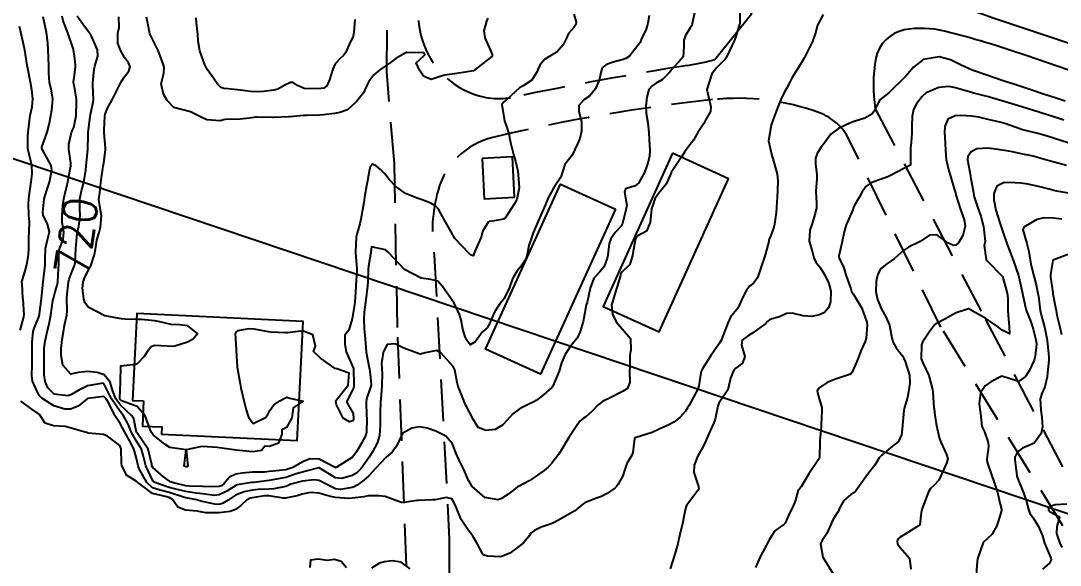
# Model space of a CAD drawing. Header units: metres. Extents: x 298520 to 308411, y 7433745 to 7450750.
# Drawn here: x 305186.8 to 305311.8, y 7438022.5 to 7438088.1 of the extents above; entities that cross this region are included whole.
import ezdxf
from ezdxf.enums import TextEntityAlignment as Align

# ---------------------------------------------------------------- set-up
doc = ezdxf.new("R2010")
doc.units = ezdxf.units.M
doc.header["$LTSCALE"] = 10
doc.linetypes.add('CONTINUO', pattern=[0])
doc.linetypes.add('DASHED', pattern=[0.75, 0.5, -0.25])
for name, color, linetype in [('Cotas', 45, 'Continuous'), ('Curvas de Nivel 1m', 11, 'Continuous'), ('Curvas de Nivel 5m', 15, 'Continuous'), ('Edificações', 30, 'Continuous'), ('TEXTO', 45, 'Continuous'), ('Vias Primárias', 230, 'Continuous'), ('Vias Secundárias', 230, 'DASHED')]:
    doc.layers.add(name, color=color, linetype=linetype)
doc.styles.add('Style-STANDARD', font='STANDARD.shx')

msp = doc.modelspace()

# ---------------------------------------------------------------- linework, layer by layer
at = {"layer": 'Curvas de Nivel 1m', "flags": 128}
for points, elevation in [([(305273.28, 7438089.65), (305273.26, 7438087.69), (305273.25, 7438087.65), (305272.78, 7438086.15), (305272.61, 7438085.66), (305272.05, 7438084.45), (305271.66, 7438083.67), (305271.5, 7438083.43), (305271.25, 7438083.16), (305270.5, 7438082.42), (305269.91, 7438081.69), (305269.3, 7438079.8), (305269.29, 7438079.7), (305269.33, 7438079.57), (305269.78, 7438077.69), (305269.73, 7438077.13), (305269.16, 7438076.1), (305269.01, 7438075.84), (305268.93, 7438075.7), (305268.22, 7438074.63), (305267.69, 7438073.71), (305267.46, 7438073.38), (305267.12, 7438072.98), (305266.61, 7438072.23), (305266.3, 7438071.73), (305265.08, 7438069.93), (305265.02, 7438069.81), (305265, 7438069.75), (305264.42, 7438068.41), (305263.9, 7438067.76), (305263.51, 7438067.32), (305263.05, 7438066.65), (305262.83, 7438065.98), (305262.76, 7438065.77), (305262.66, 7438065.41), (305262.48, 7438063.78), (305262.05, 7438062.74), (305260.99, 7438062.16), (305260.81, 7438061.98), (305260.74, 7438061.8), (305260.45, 7438060.32), (305260.36, 7438059.81), (305260.03, 7438058.73), (305259.08, 7438057.82), (305259, 7438057.76), (305258.94, 7438057.58), (305258.55, 7438056.19), (305258.45, 7438055.82), (305258.09, 7438054.64), (305257.84, 7438053.83), (305257.95, 7438052.76), (305258.4, 7438051.82), (305258.86, 7438051.28), (305260.13, 7438049.81), (305260.16, 7438048.47), (305260.05, 7438047.81), (305260.03, 7438046.59), (305259.98, 7438045.81), (305260.04, 7438044.55), (305259.77, 7438043.81), (305259.15, 7438043.44), (305258.77, 7438043.25), (305257.82, 7438042.78), (305256.76, 7438042.25), (305256.23, 7438041.85), (305255.52, 7438041.08), (305254.73, 7438040.39), (305254.41, 7438040.19), (305254.04, 7438039.88), (305253.49, 7438039.11), (305252.7, 7438037.89), (305251.95, 7438036.64), (305251.48, 7438035.91), (305250.66, 7438034.82), (305250.23, 7438034.35), (305249.74, 7438033.93), (305249.1, 7438033.48), (305248.65, 7438033.17), (305247.91, 7438032.68), (305246.63, 7438032.02), (305246.53, 7438031.96), (305245.47, 7438031.12), (305244.61, 7438030.56), (305244.19, 7438030.42), (305242.61, 7438030.68), (305241.08, 7438032.03), (305240.89, 7438032.29), (305240.64, 7438032.74), (305240.06, 7438034.05), (305239.45, 7438035.26), (305239.1, 7438036.06), (305238.69, 7438037.14), (305237.91, 7438038.07), (305236.71, 7438038.68), (305235.67, 7438039.05), (305234.71, 7438039.19), (305233.8, 7438039.03), (305232.71, 7438038.43), (305232.59, 7438038.24), (305232.55, 7438038.13), (305231.95, 7438036.87), (305231.43, 7438036.14), (305231.01, 7438035.8), (305230.67, 7438035.52), (305229.45, 7438034.17), (305228.64, 7438033.31), (305228.04, 7438032.79), (305227.24, 7438032.19), (305226.87, 7438031.96), (305226.63, 7438031.88), (305225.21, 7438031.63), (305224.63, 7438031.71), (305223.59, 7438032.24), (305222.64, 7438032.75), (305222.07, 7438032.83), (305220.64, 7438032.67), (305219.25, 7438032.29), (305218.83, 7438032.1), (305218.63, 7438032.02), (305217.22, 7438031.72), (305216.62, 7438031.7), (305215.32, 7438031.64), (305214.62, 7438031.56), (305213.62, 7438031.35), (305212.61, 7438030.95), (305212.24, 7438030.74), (305211.69, 7438030.38), (305211.03, 7438029.96), (305210.6, 7438029.86), (305210.1, 7438029.9), (305208.6, 7438030.22), (305207.72, 7438030.43), (305206.61, 7438030.66), (305206.32, 7438030.73), (305204.62, 7438031.3), (305203.52, 7438031.58), (305202.62, 7438031.86), (305201.91, 7438032.5), (305201.01, 7438034.15), (305200.89, 7438034.51), (305200.66, 7438035.38), (305200.42, 7438036.26), (305200.36, 7438036.51), (305200.09, 7438037.11), (305199.27, 7438038.53), (305199.08, 7438038.91), (305198.71, 7438039.58), (305198.09, 7438040.55), (305197.42, 7438041.88), (305197.04, 7438042.56), (305196.76, 7438042.84), (305194.84, 7438042.59), (305194.78, 7438042.57), (305194.75, 7438042.55), (305193.67, 7438041.67), (305192.73, 7438041.32), (305192.04, 7438041.31), (305190.74, 7438041.72), (305189.27, 7438042.65), (305189.02, 7438042.92), (305188.76, 7438043.38), (305188.18, 7438044.67), (305188.07, 7438045.38), (305188.13, 7438046.67), (305188.14, 7438047.33), (305188.11, 7438048.67), (305188.12, 7438049.38), (305188.26, 7438050.67), (305188.39, 7438051.13), (305188.87, 7438052.29), (305188.97, 7438052.56), (305189, 7438052.66), (305189.02, 7438052.8), (305189.25, 7438054.65), (305189.29, 7438055.05), (305189.43, 7438056.65), (305189.62, 7438057.97), (305189.67, 7438058.65), (305189.67, 7438059.37), (305189.72, 7438060.65), (305189.95, 7438061.68), (305190.2, 7438062.64), (305189.95, 7438063.59), (305189.45, 7438064.65), (305189.4, 7438065.03), (305189.58, 7438066.65), (305189.92, 7438067.78), (305190.22, 7438068.64), (305190.51, 7438070.07), (305190.41, 7438070.64), (305189.51, 7438072.25), (305189.28, 7438072.66), (305189.29, 7438072.83), (305189.92, 7438074.65), (305190.23, 7438075.73), (305190.39, 7438076.64), (305190.5, 7438077.31), (305190.62, 7438078.64), (305190.41, 7438079.86), (305190.2, 7438080.65), (305190.11, 7438081.76), (305190.15, 7438082.65), (305190.09, 7438083.5), (305190.03, 7438084.65), (305190.01, 7438085.39), (305189.85, 7438086.65), (305189.44, 7438088.52)], 718), ([(305267.85, 7438089.18), (305267.55, 7438087.72), (305267.5, 7438087.51), (305267.3, 7438087.2), (305266.72, 7438086.29), (305266.52, 7438085.73), (305266.53, 7438084.99), (305266.47, 7438083.73), (305265.9, 7438083.08), (305265.23, 7438082.36), (305264.96, 7438082.02), (305264.74, 7438081.75), (305263.98, 7438081), (305263.21, 7438080.54), (305262.74, 7438080.24), (305262.34, 7438079.78), (305262.09, 7438078.88), (305261.95, 7438077.78), (305262.01, 7438076.94), (305262.2, 7438075.78), (305262.31, 7438074.61), (305262.38, 7438073.78), (305262.43, 7438072.46), (305262.4, 7438071.78), (305262.22, 7438070.91), (305261.79, 7438069.79), (305261.07, 7438068.51), (305260.68, 7438068.19), (305259.5, 7438067.82), (305259.41, 7438067.47), (305259.67, 7438065.81), (305259.55, 7438065.3), (305259.2, 7438063.82), (305259.17, 7438063.66), (305259.01, 7438063.33), (305258.26, 7438062.56), (305257.76, 7438061.83), (305257.57, 7438061.25), (305257.4, 7438059.84), (305257.32, 7438059.48), (305256.95, 7438058.48), (305256.45, 7438057.85), (305255.69, 7438057.1), (305255.26, 7438055.86), (305254.9, 7438054.14), (305254.82, 7438053.94), (305254.79, 7438053.87), (305254.5, 7438052.25), (305254.41, 7438051.87), (305254.06, 7438050.67), (305253.69, 7438049.88), (305253.32, 7438049.4), (305252.83, 7438048.78), (305252.25, 7438047.9), (305251.82, 7438046.9), (305251.53, 7438045.91), (305250.77, 7438044.1), (305250.71, 7438043.98), (305250.66, 7438043.92), (305249.66, 7438043.03), (305248.76, 7438042.36), (305248.49, 7438042.2), (305247.95, 7438041.95), (305247.15, 7438041.55), (305246.74, 7438041.31), (305245.97, 7438040.74), (305245.27, 7438039.98), (305244.72, 7438039.38), (305243.83, 7438038.88), (305242.71, 7438038.76), (305241.8, 7438039.11), (305241.22, 7438040.03), (305240.74, 7438040.95), (305240.19, 7438042.05), (305239.78, 7438043.07), (305239.39, 7438044.05), (305239.27, 7438044.54), (305238.98, 7438046.06), (305238.8, 7438046.44), (305237.35, 7438048.07), (305236.83, 7438048.38), (305235.41, 7438048.1), (305234.97, 7438047.96), (305234.82, 7438047.95), (305234.23, 7438048.12), (305232.83, 7438048.66), (305231.79, 7438049.18), (305230.83, 7438049.12), (305230.37, 7438048.16), (305230.14, 7438046.82), (305230.18, 7438046.16), (305230.24, 7438045.61), (305230.21, 7438044.16), (305230.15, 7438043.54), (305230.02, 7438042.16), (305230, 7438040.9), (305230.01, 7438040.16), (305230.01, 7438039.45), (305229.9, 7438038.16), (305229.63, 7438037.23), (305229.09, 7438036.17), (305228.67, 7438035.53), (305228.11, 7438034.73), (305227.71, 7438034.19), (305227.18, 7438033.66), (305226.64, 7438033.35), (305225.4, 7438032.98), (305224.64, 7438033.06), (305222.67, 7438034.25), (305222.65, 7438034.26), (305222.61, 7438034.25), (305221.07, 7438033.84), (305220.65, 7438033.75), (305219.88, 7438033.52), (305218.64, 7438033.11), (305217.98, 7438032.96), (305216.64, 7438032.75), (305214.79, 7438032.5), (305214.63, 7438032.49), (305214.51, 7438032.48), (305213.8, 7438032.36), (305212.8, 7438032.2), (305212.63, 7438032.13), (305211.56, 7438031.44), (305210.61, 7438030.99), (305210.07, 7438030.94), (305208.61, 7438031.11), (305207.85, 7438031.19), (305206.62, 7438031.39), (305205.41, 7438031.67), (305204.62, 7438031.9), (305202.9, 7438032.49), (305202.63, 7438032.7), (305201.8, 7438034.5), (305201.53, 7438035.63), (305201.3, 7438036.5), (305200.69, 7438037.47), (305200.07, 7438038.52), (305199.68, 7438039.5), (305199.12, 7438040.53), (305198.73, 7438041.03), (305197.69, 7438042.55), (305196.77, 7438044.34), (305196.67, 7438044.46), (305194.77, 7438044.12), (305193.75, 7438043.62), (305192.76, 7438043.04), (305192.43, 7438042.94), (305190.76, 7438043.13), (305190.01, 7438043.89), (305189.67, 7438044.65), (305189.57, 7438045.44), (305189.58, 7438046.65), (305189.56, 7438047.91), (305189.58, 7438048.65), (305189.69, 7438049.51), (305189.92, 7438050.64), (305190.12, 7438051.38), (305190.39, 7438052.64), (305190.63, 7438054.38), (305190.68, 7438054.63), (305190.9, 7438055.43), (305191.17, 7438056.37), (305191.21, 7438056.63), (305191.31, 7438058.25), (305191.34, 7438058.63), (305191.34, 7438060.24), (305191.43, 7438060.63), (305191.87, 7438061.73), (305191.94, 7438062.62), (305191.75, 7438063.88), (305191.73, 7438064.62), (305191.82, 7438065.83), (305191.92, 7438066.62), (305192.15, 7438067.51), (305192.41, 7438068.62), (305192.51, 7438069.17), (305192.77, 7438070.61), (305192.77, 7438070.93), (305192.54, 7438072.62), (305192.55, 7438073.19), (305192.84, 7438074.61), (305192.94, 7438074.81), (305193.14, 7438075.21), (305193.43, 7438076.61), (305193.45, 7438078.34), (305193.44, 7438078.61), (305193.43, 7438078.85), (305193.2, 7438080.09), (305193.11, 7438080.61), (305193.1, 7438080.71), (305193.22, 7438081.53), (305193.33, 7438082.51), (305193.34, 7438082.61), (305193.35, 7438082.72), (305193.24, 7438083.52), (305193.08, 7438084.61), (305193.02, 7438084.85), (305192.4, 7438086.62), (305191.86, 7438088.05), (305191.72, 7438088.63)], 719), ([(305283.32, 7438088.82), (305282.62, 7438087.54), (305282.33, 7438086.5), (305282.01, 7438085.55), (305281.26, 7438084.05), (305281.11, 7438083.71), (305281.03, 7438083.56), (305280.35, 7438082.45), (305279.78, 7438081.57), (305279.57, 7438081.22), (305279.21, 7438080.52), (305278.88, 7438079.91), (305278.69, 7438079.59), (305278.21, 7438078.58), (305277.81, 7438077.59), (305277.63, 7438077.14), (305277.16, 7438075.84), (305277.1, 7438075.66), (305277.09, 7438075.6), (305277.06, 7438075.51), (305276.74, 7438073.61), (305277.11, 7438071.83), (305277.19, 7438071.6), (305277.24, 7438071.47), (305277.76, 7438069.59), (305277.84, 7438068.83), (305277.82, 7438067.59), (305277.78, 7438066.87), (305277.69, 7438065.59), (305277.63, 7438064.99), (305277.44, 7438063.6), (305277.37, 7438063.23), (305276.99, 7438062.23), (305276.8, 7438061.79), (305276.77, 7438061.6), (305276.73, 7438061.35), (305276.25, 7438059.61), (305275.89, 7438058.55), (305275.58, 7438057.62), (305275.42, 7438057.14), (305274.93, 7438056.49), (305274.44, 7438056.11), (305274.09, 7438055.64), (305273.67, 7438054.88), (305273.13, 7438053.65), (305273.05, 7438053.49), (305272.89, 7438053.26), (305272.16, 7438052.37), (305271.82, 7438051.67), (305271.19, 7438050.02), (305271.05, 7438049.68), (305270.84, 7438049.27), (305270.2, 7438048.32), (305269.74, 7438047.69), (305269.38, 7438047.13), (305268.8, 7438046.16), (305268.62, 7438045.87), (305268.57, 7438045.7), (305268.35, 7438044.13), (305268.21, 7438043.71), (305267.72, 7438042.75), (305267.13, 7438041.72), (305266.99, 7438041.48), (305266.74, 7438041.07), (305266.11, 7438040.35), (305265.35, 7438039.74), (305264.72, 7438039.44), (305263.55, 7438038.93), (305262.71, 7438038.49), (305260.8, 7438037.9), (305260.7, 7438037.88), (305260.65, 7438037.85), (305260.62, 7438037.8), (305260.39, 7438036.09), (305260.27, 7438035.8), (305259.69, 7438034.78), (305259.37, 7438033.81), (305259.18, 7438033.28), (305258.64, 7438032.28), (305258.44, 7438032.02), (305258.22, 7438031.82), (305257.3, 7438031.16), (305256.62, 7438030.82), (305255.92, 7438030.55), (305254.61, 7438030.04), (305254.5, 7438029.97), (305254.39, 7438029.87), (305253.41, 7438029.07), (305252.59, 7438028.62), (305251.38, 7438027.91), (305250.87, 7438027.62), (305250.58, 7438027.52), (305249.39, 7438027.11), (305248.56, 7438026.72), (305248.12, 7438026.38), (305247.83, 7438025.95), (305247.25, 7438025.24), (305246.54, 7438024.65), (305245.59, 7438023.97), (305244.53, 7438023.54), (305242.9, 7438023.63), (305242.53, 7438023.73), (305242.37, 7438023.86), (305242.28, 7438024.01), (305241.66, 7438025.14), (305241.14, 7438026.03), (305240.56, 7438026.82), (305239.75, 7438028.05), (305239.13, 7438029.53), (305238.92, 7438030.06), (305238.61, 7438030.52), (305238, 7438030.68), (305236.61, 7438030.41), (305236.31, 7438030.39), (305234.61, 7438030.34), (305234.41, 7438030.31), (305233.16, 7438030.12), (305232.66, 7438030.07), (305232.6, 7438030.08), (305232.57, 7438030.1), (305232.46, 7438030.13), (305230.61, 7438030.81), (305229.89, 7438030.89), (305228.61, 7438030.88), (305228.03, 7438030.77), (305226.61, 7438030.59), (305226.24, 7438030.57), (305224.61, 7438030.68), (305224.02, 7438030.82), (305222.62, 7438031.2), (305221.6, 7438031.28), (305220.61, 7438031.07), (305220.01, 7438030.88), (305218.61, 7438030.59), (305218.31, 7438030.6), (305216.61, 7438030.87), (305216.07, 7438030.87), (305214.61, 7438030.66), (305214.36, 7438030.6), (305213.92, 7438030.36), (305213.23, 7438029.73), (305212.59, 7438029.26), (305211.96, 7438029), (305210.59, 7438028.83), (305209.02, 7438028.85), (305208.59, 7438028.91), (305207.98, 7438029.04), (305206.59, 7438029.16), (305205.66, 7438029.52), (305205.01, 7438030.46), (305204.61, 7438030.7), (305204.33, 7438030.75), (305202.61, 7438031.18), (305200.82, 7438032.51), (305200.63, 7438032.67), (305199.49, 7438033.37), (305198.9, 7438034.54), (305198.88, 7438034.76), (305198.82, 7438036.54), (305198.68, 7438036.96), (305197.17, 7438038.08), (305196.7, 7438038.27), (305194.86, 7438038.42), (305194.7, 7438038.49), (305194.36, 7438038.59), (305192.71, 7438039.06), (305192.1, 7438039.22), (305190.71, 7438039.3), (305189.69, 7438039.63), (305189, 7438040.66), (305188.73, 7438040.88), (305188.09, 7438041.31), (305186.75, 7438042.28)], 717), ([(305253.31, 7438088.85), (305253.58, 7438087.89), (305253.56, 7438087.63), (305253.29, 7438087.24), (305252.65, 7438086.53), (305252.37, 7438085.9), (305252.02, 7438085.15), (305251.26, 7438084.29), (305250.62, 7438083.92), (305249.78, 7438083.4), (305249.23, 7438082.71), (305248.98, 7438082.19), (305248.89, 7438081.94), (305248.26, 7438080.9), (305247.21, 7438080.25), (305246.77, 7438079.97), (305245.19, 7438078.54), (305244.88, 7438078.3), (305244.65, 7438078), (305244.9, 7438076.25), (305244.97, 7438075.99), (305245.15, 7438075.44), (305245.51, 7438074.35), (305245.58, 7438073.98), (305245.68, 7438073.43), (305246.04, 7438071.98), (305246.3, 7438071.18), (305246.56, 7438069.97), (305246.62, 7438069.51), (305246.73, 7438067.96), (305246.44, 7438066.57), (305246.12, 7438065.97), (305245.02, 7438064.31), (305244.82, 7438064.18), (305243.71, 7438064), (305243.12, 7438063.9), (305243.01, 7438063.84), (305242.33, 7438062.68), (305242.14, 7438062.02), (305241.79, 7438061.21), (305241.28, 7438060.03), (305241.2, 7438059.79), (305240.96, 7438059.87), (305240.86, 7438059.93), (305240.74, 7438060.03), (305238.99, 7438061.85), (305238.86, 7438062.06), (305238.69, 7438062.37), (305237.73, 7438064.07), (305237.03, 7438065.39), (305236.71, 7438065.76), (305236.11, 7438066.09), (305235.04, 7438066.52), (305234.44, 7438066.71), (305233.05, 7438067.27), (305231.83, 7438068.14), (305231.07, 7438068.97), (305230.54, 7438069.62), (305230.02, 7438070.17), (305229.52, 7438070.61), (305229.09, 7438070.8), (305228.79, 7438070.48), (305228.73, 7438070.18), (305228.48, 7438068.78), (305228.36, 7438068.19), (305228.16, 7438067.07), (305228.03, 7438066.19), (305227.89, 7438065.32), (305227.69, 7438064.19), (305227.57, 7438063.63), (305227.16, 7438062.2), (305227.13, 7438062.06), (305227.02, 7438060.2), (305227.02, 7438060.14), (305227.18, 7438058.2), (305227.18, 7438057.96), (305227.08, 7438056.2), (305227.07, 7438056.04), (305226.93, 7438054.2), (305226.93, 7438054.16), (305226.89, 7438053.9), (305226.62, 7438052.2), (305226.24, 7438050.82), (305225.76, 7438050.22), (305225.75, 7438049.13), (305225.9, 7438048.21), (305226.79, 7438046.2), (305226.81, 7438044.2), (305226.81, 7438044.17), (305226.77, 7438043.83), (305225.95, 7438042.21), (305226.73, 7438040.8), (305226.8, 7438040.2), (305226.8, 7438040.13), (305226.72, 7438039.91), (305226.3, 7438039.79), (305225.56, 7438040.22), (305224.75, 7438041.82), (305224.65, 7438042.23), (305224.65, 7438042.34), (305224.76, 7438042.45), (305226.16, 7438044.21), (305226.25, 7438045.67), (305224.79, 7438046.18), (305224.58, 7438046.23), (305222.81, 7438047.45), (305221.96, 7438048.26), (305222.2, 7438048.88), (305221.91, 7438050.26), (305220.85, 7438050.68), (305220.42, 7438050.7), (305218.85, 7438050.49), (305218.66, 7438050.49), (305216.85, 7438050.58), (305216.56, 7438050.61), (305214.85, 7438050.94), (305214.21, 7438051), (305212.85, 7438050.74), (305212.62, 7438050.59), (305212.56, 7438050.37), (305212.68, 7438048.51), (305212.69, 7438048.37), (305212.79, 7438046.37), (305213.14, 7438044.37), (305213.23, 7438043.9), (305213.59, 7438042.36), (305213.88, 7438041.22), (305214.15, 7438040.36), (305214.72, 7438039.6), (305216.19, 7438040.33), (305216.44, 7438040.61), (305216.74, 7438041.15), (305217.22, 7438041.84), (305217.92, 7438042.31), (305218.45, 7438042.61), (305218.76, 7438042.76), (305219.12, 7438042.66), (305220.75, 7438042.27), (305219.54, 7438041.49), (305219.35, 7438040.29), (305218.71, 7438039.11), (305218.17, 7438038.84), (305218.18, 7438038.31), (305217.76, 7438037.24), (305216.68, 7438036.84), (305216.14, 7438036.86), (305215.71, 7438036.33), (305214.67, 7438036.19), (305212.67, 7438036.37), (305210.68, 7438036.67), (305210.37, 7438036.7), (305208.68, 7438036.82), (305208.33, 7438036.77), (305206.67, 7438036.44), (305206.85, 7438034.44), (305206.72, 7438034.38), (305206.65, 7438034.38), (305206.6, 7438034.39), (305206.43, 7438034.44), (305206.67, 7438036.44), (305204.68, 7438036.71), (305204.11, 7438037.05), (305202.7, 7438038.24), (305202.49, 7438038.49), (305202.31, 7438038.89), (305201.74, 7438040.5), (305200.74, 7438041.63), (305199.01, 7438042.27), (305198.75, 7438042.46), (305198.69, 7438042.54), (305198.66, 7438042.63), (305198.77, 7438044.54), (305198.79, 7438046.54), (305200.59, 7438046.72), (305200.8, 7438046.82), (305201.63, 7438047.69), (305202.18, 7438048.5), (305202.46, 7438048.86), (305202.83, 7438049.03), (305204.37, 7438048.93), (305204.83, 7438048.9), (305205.3, 7438048.93), (305206.83, 7438049.41), (305207.49, 7438049.78), (305208.03, 7438050.43), (305206.86, 7438051.35), (305205.85, 7438051.47), (305204.86, 7438051.51), (305203.5, 7438051.84), (305202.87, 7438051.96), (305201.28, 7438052.09), (305200.87, 7438052.12), (305199.26, 7438052.14), (305198.87, 7438052.17), (305196.87, 7438052.56), (305194.88, 7438053.61), (305194.47, 7438054.17), (305194.34, 7438054.59), (305194.18, 7438055.86), (305194.25, 7438056.59), (305194.42, 7438057.09), (305194.94, 7438058.18), (305195.09, 7438058.43), (305195.18, 7438058.58), (305195.61, 7438059.92), (305195.74, 7438060.57), (305195.91, 7438061.64), (305196.17, 7438062.57), (305196.35, 7438063.21), (305196.45, 7438064.57), (305196.33, 7438065.26), (305196.15, 7438066.57), (305196.27, 7438067.35), (305196.4, 7438068.57), (305196.45, 7438069.18), (305196.68, 7438070.56), (305196.74, 7438070.91), (305196.96, 7438072.56), (305196.96, 7438072.72), (305196.8, 7438074.56), (305196.8, 7438074.9), (305196.85, 7438076.56), (305196.9, 7438076.82), (305197.17, 7438077.54), (305197.54, 7438078.19), (305197.75, 7438078.55), (305198.24, 7438079.5), (305198.74, 7438080.54), (305198.9, 7438080.85), (305199.21, 7438081.28), (305199.74, 7438082.01), (305199.91, 7438082.53), (305199.7, 7438082.99), (305199.24, 7438083.65), (305198.76, 7438084.54), (305198.44, 7438085.37), (305198.42, 7438086.55), (305198.58, 7438087.25), (305198.57, 7438088.55)], 721), ([(305242.95, 7438088.38), (305242.81, 7438088.01), (305242.48, 7438086.83), (305242.59, 7438086.02), (305243.26, 7438084.49), (305243.49, 7438084.01), (305243.46, 7438083.8), (305243.25, 7438083.61), (305242.35, 7438082.9), (305241.22, 7438082.03), (305239.22, 7438081.71), (305237.76, 7438081.53), (305237.22, 7438081.37), (305236.12, 7438081), (305235.22, 7438081.38), (305234.74, 7438082.11), (305234.35, 7438083.01), (305235.25, 7438083.84), (305235.39, 7438083.97), (305235.32, 7438084.11), (305235.3, 7438084.15), (305235.25, 7438084.19), (305235.16, 7438084.2), (305233.25, 7438084.25), (305233.15, 7438084.23), (305232.92, 7438084.13), (305231.88, 7438083.5), (305231.24, 7438083.02), (305230.72, 7438082.67), (305229.97, 7438082.17), (305229.22, 7438081.55), (305228.62, 7438080.77), (305228.36, 7438080.19), (305228.01, 7438079.37), (305227.18, 7438078.39), (305227.01, 7438078.2), (305226.05, 7438077.34), (305225.16, 7438077.02), (305224.5, 7438076.9), (305223.16, 7438076.74), (305222.7, 7438076.71), (305221.16, 7438076.66), (305220.79, 7438076.65), (305219.16, 7438076.51), (305218.97, 7438076.49), (305217.15, 7438076.42), (305217.06, 7438076.42), (305215.15, 7438076.46), (305215.04, 7438076.46), (305214.26, 7438076.35), (305213.15, 7438076.23), (305211.36, 7438076.18), (305211.15, 7438076.14), (305210.78, 7438076.02), (305209.15, 7438076.14), (305208.55, 7438076.43), (305207.16, 7438077.1), (305206.25, 7438077.36), (305205.17, 7438077.62), (305204.38, 7438078.47), (305203.94, 7438079.23), (305203.64, 7438080.48), (305203.95, 7438081.75), (305204.02, 7438082.48), (305203.82, 7438083.07), (305203.29, 7438084.49), (305203.28, 7438084.52), (305203.25, 7438084.56), (305202.27, 7438086.5), (305202.05, 7438087.75), (305201.9, 7438088.5)], 722), ([(305226.96, 7438088.21), (305226.83, 7438086.65), (305226.73, 7438086.21), (305226.26, 7438085.21), (305225.81, 7438084.22), (305225.59, 7438083.88), (305225.24, 7438083.55), (305224.59, 7438082.88), (305224.29, 7438082.24), (305223.91, 7438080.94), (305223.59, 7438080.25), (305223.2, 7438079.96), (305222.84, 7438079.89), (305221.2, 7438079.86), (305220.84, 7438079.92), (305220.07, 7438080.29), (305219.53, 7438080.62), (305219.21, 7438080.65), (305218.51, 7438080.31), (305217.67, 7438079.84), (305217.2, 7438079.7), (305215.97, 7438079.55), (305215.19, 7438079.51), (305214.39, 7438079.55), (305213.2, 7438079.69), (305211.71, 7438079.88), (305211.2, 7438079.92), (305210.83, 7438080.02), (305210.46, 7438080.4), (305209.96, 7438081.16), (305209.23, 7438082.17), (305209.06, 7438082.42), (305208.89, 7438082.77), (305208.31, 7438084.43), (305208.1, 7438085.6), (305208.04, 7438086.43), (305207.91, 7438087.82), (305207.86, 7438088.43)], 723), ([(305186.68, 7438050.84), (305186.85, 7438051.38), (305187.13, 7438052.42), (305187.16, 7438052.68), (305187.03, 7438054.54), (305187.02, 7438054.68), (305186.91, 7438056.41), (305186.89, 7438056.68), (305186.9, 7438056.7), (305186.91, 7438056.76), (305187.38, 7438058.23), (305187.5, 7438058.67), (305187.7, 7438059.93), (305187.72, 7438060.67), (305187.72, 7438061.94), (305187.78, 7438062.67), (305187.81, 7438063.86), (305187.72, 7438064.67), (305187.67, 7438066.03), (305187.71, 7438066.67), (305187.88, 7438067.84), (305188.02, 7438068.67), (305188.12, 7438069.62), (305188.09, 7438070.67), (305187.76, 7438072.02), (305187.62, 7438072.67), (305187.61, 7438074.2), (305187.66, 7438074.67), (305187.8, 7438076.02), (305187.9, 7438076.67), (305188.12, 7438077.72), (305188.19, 7438078.67), (305188.1, 7438079.76), (305187.92, 7438080.67), (305187.59, 7438082.31), (305187.53, 7438082.68), (305187.25, 7438084.53), (305187.22, 7438084.68), (305187.21, 7438084.72), (305186.77, 7438086.69), (305186.59, 7438087.38)], 717), ([(305312.42, 7438078.4), (305311.2, 7438078.77), (305309.81, 7438079.21), (305309.2, 7438079.42), (305308.9, 7438079.53), (305307.21, 7438080.12), (305306.36, 7438080.4), (305305.22, 7438080.76), (305303.67, 7438081.29), (305303.23, 7438081.44), (305303.01, 7438081.51), (305301.23, 7438082.1), (305299.84, 7438082.74), (305299.25, 7438083.03), (305298.64, 7438083.35), (305297.26, 7438083.74), (305295.35, 7438083.39), (305295.29, 7438083.36), (305295.25, 7438083.33), (305294.18, 7438082.46), (305293.27, 7438081.41), (305293.25, 7438081.39), (305293.22, 7438081.37), (305291.26, 7438079.44), (305291.2, 7438079.4), (305290.11, 7438078.53), (305289.58, 7438077.46), (305289.45, 7438077.18), (305289.17, 7438076.83), (305288.3, 7438076.33), (305287.16, 7438075.98), (305286.79, 7438075.85), (305286, 7438075.5), (305285.15, 7438075.09), (305284.24, 7438074.42), (305283.57, 7438073.53), (305283.39, 7438073.26), (305283.12, 7438072.91), (305282.57, 7438072.08), (305282.39, 7438071.54), (305282.37, 7438070.82), (305282.56, 7438069.54), (305282.56, 7438069.02), (305282.44, 7438067.54), (305282.51, 7438066.07), (305282.49, 7438065.54), (305282.35, 7438064.86), (305281.95, 7438063.55), (305281.7, 7438062.85), (305281.63, 7438061.55), (305281.92, 7438060.49), (305282.2, 7438059.54), (305282.43, 7438059.01), (305282.95, 7438058.36), (305283.47, 7438057.52), (305283.98, 7438056.46), (305284.23, 7438055.52), (305284.18, 7438054.24), (305283.96, 7438053.52), (305283.46, 7438052.95), (305282.88, 7438052.67), (305281.94, 7438052.48), (305280.88, 7438052.55), (305279.58, 7438052.88), (305278.88, 7438052.83), (305278.03, 7438052.44), (305276.87, 7438052.12), (305276.62, 7438051.85), (305276.4, 7438051.61), (305274.85, 7438050.52), (305274.3, 7438050.18), (305273.56, 7438049.64), (305273.46, 7438049.02), (305273.88, 7438047.64), (305273.6, 7438046.86), (305272.8, 7438046.26), (305272.53, 7438045.92), (305272.39, 7438045.66), (305272.17, 7438045.05), (305271.85, 7438043.66), (305270.76, 7438042.02), (305270.65, 7438041.78), (305270.63, 7438041.68), (305270.29, 7438040.13), (305270.13, 7438039.69), (305269.71, 7438038.7), (305269.27, 7438037.69), (305269.09, 7438037.31), (305268.69, 7438036.56), (305268.39, 7438035.99), (305268.24, 7438035.7), (305267.79, 7438034.58), (305267.75, 7438033.71), (305268.31, 7438032.03), (305268.36, 7438031.7), (305267.62, 7438030.71), (305266.86, 7438029.72), (305266.78, 7438029.54), (305266.59, 7438028.61), (305266.43, 7438027.72), (305266.05, 7438026.24), (305265.92, 7438025.73), (305265.76, 7438024.94), (305265.43, 7438023.74), (305264.9, 7438022.12)], 716), ([(305313.13, 7438073.27), (305311.68, 7438073.73), (305311.14, 7438073.91), (305310.14, 7438074.21), (305309.15, 7438074.48), (305307.49, 7438074.89), (305307.15, 7438074.98), (305306.95, 7438075.04), (305306.39, 7438075.25), (305305.16, 7438075.69), (305304.58, 7438075.86), (305303.17, 7438076.19), (305302.04, 7438076.44), (305301.17, 7438076.57), (305299.86, 7438076.65), (305299.17, 7438076.61), (305298.32, 7438076.2), (305297.94, 7438075.35), (305297.9, 7438074.6), (305297.97, 7438073.35), (305298.01, 7438072.46), (305298.12, 7438071.35), (305298.42, 7438070.01), (305298.61, 7438069.34), (305299.07, 7438067.83), (305299.22, 7438067.34), (305299.28, 7438067.12), (305299.81, 7438065.33), (305300.25, 7438064.1), (305300.38, 7438063.33), (305300.11, 7438062.21), (305299.6, 7438061.33), (305299.27, 7438061.04), (305298.98, 7438061), (305298.3, 7438061.35), (305297, 7438062.3), (305296.11, 7438062.26), (305294.98, 7438061.51), (305294.91, 7438061.47), (305294.75, 7438061.39), (305293.56, 7438060.82), (305292.97, 7438060.4), (305291.84, 7438059.43), (305290.96, 7438058.82), (305290.2, 7438058.2), (305289.83, 7438057.45), (305289.7, 7438056.68), (305289.65, 7438055.45), (305289.84, 7438054.51), (305290.3, 7438053.45), (305290.88, 7438052.35), (305291.28, 7438051.43), (305291.53, 7438050.11), (305291.68, 7438049.43), (305292.1, 7438048.69), (305292.83, 7438047.74), (305293.02, 7438047.41), (305293.18, 7438047.04), (305293.69, 7438045.4), (305293.73, 7438044.46), (305293.58, 7438043.4), (305293.44, 7438042.72), (305293.06, 7438041.41), (305293, 7438041.14), (305292.84, 7438039.41), (305292.83, 7438039.3), (305292.71, 7438038.24), (305292.35, 7438037.42), (305291.43, 7438036.69), (305290.68, 7438036.05), (305290.35, 7438035.77), (305290.04, 7438035.45), (305289.53, 7438034.58), (305288.65, 7438033.46), (305287.23, 7438031.48), (305286.9, 7438031.22), (305286.63, 7438031.04), (305285.79, 7438030.32), (305285.31, 7438029.5), (305285.11, 7438028.99), (305284.59, 7438028.21), (305284.34, 7438027.76), (305284.25, 7438027.51), (305283.75, 7438026.34), (305283.17, 7438025.52), (305282.97, 7438025.1), (305283.28, 7438023.52), (305284.51, 7438021.51)], 714), ([(305312.57, 7438070.65), (305311.1, 7438071.03), (305310.51, 7438071.21), (305309.11, 7438071.62), (305308.59, 7438071.75), (305307.12, 7438072.06), (305306.09, 7438072.29), (305305.12, 7438072.46), (305303.76, 7438072.65), (305303.12, 7438072.71), (305301.8, 7438072.63), (305301.12, 7438072.28), (305300.73, 7438071.71), (305300.68, 7438071.32), (305301.02, 7438069.39), (305301.03, 7438069.32), (305301.08, 7438069.08), (305301.35, 7438067.6), (305301.39, 7438067.32), (305301.49, 7438066.88), (305302, 7438065.31), (305302.26, 7438064.54), (305302.6, 7438063.3), (305302.8, 7438061.48), (305302.77, 7438061.29), (305302.68, 7438061), (305302.91, 7438059.29), (305302.93, 7438059.26), (305302.96, 7438059.23), (305304.89, 7438057.27), (305304.94, 7438057.17), (305305.44, 7438055.26), (305305.51, 7438054.66), (305305.53, 7438053.26), (305305.56, 7438052.58), (305305.7, 7438051.26), (305305.74, 7438050.38), (305304.86, 7438050.82), (305304.27, 7438051.28), (305302.88, 7438052.23), (305300.97, 7438053.32), (305300.93, 7438053.36), (305300.89, 7438053.39), (305300.81, 7438053.4), (305300.56, 7438053.32), (305299.32, 7438052.9), (305298.88, 7438052.68), (305298.04, 7438052.18), (305296.87, 7438051.6), (305296.72, 7438051.5), (305296.6, 7438051.36), (305296.07, 7438050.59), (305295.24, 7438049.39), (305295.15, 7438049.08), (305295.11, 7438047.39), (305295.3, 7438046.9), (305296, 7438045.38), (305296.45, 7438043.7), (305296.48, 7438043.37), (305296.62, 7438041.49), (305296.64, 7438041.37), (305296.73, 7438040.58), (305296.91, 7438039.55), (305296.94, 7438039.37), (305297.27, 7438037.92), (305297.46, 7438037.36), (305298.15, 7438035.88), (305298.29, 7438035.35), (305298.15, 7438034.83), (305297.52, 7438033.36), (305297.22, 7438032.78), (305296.64, 7438032.18), (305296.23, 7438031.77), (305295.99, 7438031.38), (305295.61, 7438030.39), (305295.22, 7438029.38), (305295.11, 7438028.88), (305294.93, 7438027.39), (305294.74, 7438027.23), (305294.58, 7438027.15), (305293.49, 7438026.48), (305292.56, 7438025.93), (305292.29, 7438025.68), (305292.21, 7438025.42), (305292.25, 7438025.11), (305292.55, 7438024.67), (305293.69, 7438023.4), (305293.87, 7438022.05)], 713), ([(305313.06, 7438067.29), (305311.42, 7438067.55), (305311.07, 7438067.63), (305310.48, 7438067.79), (305309.07, 7438068.14), (305307.91, 7438068.4), (305307.08, 7438068.51), (305306.38, 7438068.55), (305305.08, 7438068.58), (305304.2, 7438068.15), (305303.85, 7438067.28), (305303.82, 7438066.51), (305304.06, 7438065.28), (305304.57, 7438063.73), (305304.72, 7438063.27), (305305, 7438062.42), (305305.39, 7438061.27), (305305.64, 7438060.6), (305306.16, 7438059.26), (305306.8, 7438057.4), (305306.84, 7438057.25), (305306.94, 7438056.87), (305307.3, 7438055.24), (305307.56, 7438053.9), (305307.73, 7438053.24), (305308.29, 7438051.81), (305308.5, 7438051.23), (305308.58, 7438050.95), (305308.85, 7438049.83), (305308.96, 7438049.22), (305308.97, 7438049.09), (305308.83, 7438047.71), (305308.71, 7438047.22), (305308.08, 7438045.95), (305307.66, 7438045.24), (305306.79, 7438044.64), (305304.79, 7438045.27), (305303.48, 7438044.59), (305302.78, 7438044.11), (305302.24, 7438043.3), (305302.06, 7438041.99), (305302.15, 7438041.3), (305302.22, 7438040.78), (305302.41, 7438039.29), (305302.49, 7438039.07), (305302.72, 7438038.59), (305303.15, 7438037.29), (305303.21, 7438036.77), (305302.98, 7438035.29), (305303.03, 7438034.93), (305303.6, 7438033.28), (305304.1, 7438031.8), (305304.26, 7438031.27), (305304.61, 7438029.88), (305304.75, 7438029.27), (305304.75, 7438029.12), (305304.6, 7438028.57), (305304.3, 7438027.56), (305304.19, 7438027.27), (305303.6, 7438026.25), (305302.55, 7438025.29), (305301.89, 7438023.3), (305301.79, 7438022.56), (305301.71, 7438021.3)], 712), ([(305312.03, 7438064.19), (305311.02, 7438064.31), (305309.88, 7438064.36), (305309.02, 7438064.16), (305307.44, 7438063.24), (305307.33, 7438062.92), (305307.81, 7438061.24), (305308.05, 7438060.31), (305308.2, 7438059.23), (305308.33, 7438058.6), (305308.71, 7438057.22), (305308.93, 7438056.29), (305309.15, 7438055.22), (305309.2, 7438054.93), (305309.41, 7438053.21), (305309.57, 7438052.52), (305309.95, 7438051.21), (305310.23, 7438049.83), (305310.31, 7438049.21), (305310.47, 7438047.56), (305310.47, 7438047.2), (305310.3, 7438045.7), (305310.24, 7438045.21), (305309.97, 7438044.01), (305309.6, 7438043.21), (305309.42, 7438042.56), (305309.51, 7438041.21), (305309.61, 7438040.33), (305309.69, 7438039.21), (305309.54, 7438038.39), (305308.7, 7438037.22), (305307.29, 7438036.64), (305306.69, 7438036.19), (305306.38, 7438035.55), (305306.37, 7438035.25), (305306.6, 7438033.31), (305306.61, 7438033.25), (305306.65, 7438033.13), (305307.39, 7438031.24), (305307.72, 7438030.34), (305308.03, 7438029.23), (305308.17, 7438028.8), (305308.59, 7438028.22), (305309.23, 7438027.21), (305309.69, 7438026.09), (305309.93, 7438025.21), (305310.54, 7438023.8), (305310.71, 7438023.37), (305310.74, 7438023.2), (305310.53, 7438022.77), (305309.68, 7438022.05)], 711), ([(305225.94, 7438022.21), (305225.3, 7438023), (305224.52, 7438023.21), (305223.64, 7438023.12), (305222.52, 7438023.26), (305221.63, 7438023.15), (305221.53, 7438022.26)], 716), ([(305233.61, 7438022.12), (305232.52, 7438022.91), (305231.44, 7438023.07), (305230.52, 7438022.95), (305229.91, 7438022.77), (305228.97, 7438022.18)], 716)]:
    msp.add_lwpolyline(points, dxfattribs=dict(at, elevation=elevation))
at = {"layer": 'Curvas de Nivel 5m', "flags": 128}
for points, elevation in [([(305262.38, 7438088.71), (305262.2, 7438087.78), (305262, 7438087.07), (305261.4, 7438085.79), (305261.37, 7438085.69), (305261.27, 7438085.46), (305260, 7438083.81), (305259.56, 7438083.51), (305259.25, 7438083.4), (305258.02, 7438083.06), (305257.24, 7438082.81), (305256.7, 7438082.38), (305256.56, 7438081.85), (305256.39, 7438081.03), (305255.9, 7438079.86), (305255.19, 7438078.99), (305254.52, 7438078.55), (305253.9, 7438077.88), (305253.92, 7438077.13), (305254.24, 7438075.88), (305254.24, 7438074.78), (305254.03, 7438073.88), (305253.76, 7438073.24), (305253.1, 7438071.89), (305252.22, 7438070.77), (305251.95, 7438069.9), (305251.73, 7438069.25), (305251.07, 7438068.22), (305250.84, 7438067.91), (305250.23, 7438066.74), (305249.9, 7438065.93), (305249.01, 7438063.94), (305248.41, 7438062.53), (305248.19, 7438061.95), (305247.9, 7438061.02), (305247.7, 7438059.95), (305247.54, 7438059.37), (305246.95, 7438058.51), (305246.47, 7438057.97), (305245.91, 7438057), (305245.56, 7438055.98), (305244.9, 7438054.62), (305244.62, 7438054.27), (305244.39, 7438053.99), (305243.81, 7438053.07), (305243.32, 7438052.01), (305243.2, 7438051.68), (305242.86, 7438051.1), (305242.29, 7438050.57), (305241.86, 7438050.02), (305241.42, 7438049.44), (305240.83, 7438049.07), (305240.42, 7438049.62), (305240.23, 7438050.04), (305239.94, 7438050.96), (305239.74, 7438052.05), (305239.53, 7438052.7), (305238.89, 7438054.06), (305237.5, 7438056.07), (305236.92, 7438056.74), (305236.1, 7438056.92), (305234.93, 7438057.07), (305232.94, 7438058.13), (305231.03, 7438060.15), (305230.96, 7438060.21), (305230.64, 7438060.48), (305228.97, 7438060.86), (305228.88, 7438060.27), (305228.86, 7438060.18), (305228.59, 7438058.54), (305228.56, 7438058.18), (305228.5, 7438056.6), (305228.47, 7438056.18), (305228.3, 7438054.79), (305228.23, 7438054.19), (305228.09, 7438052.98), (305228.05, 7438052.19), (305228.09, 7438050.95), (305228.15, 7438050.19), (305228.26, 7438048.76), (305228.31, 7438048.19), (305228.67, 7438046.3), (305228.7, 7438046.18), (305228.79, 7438045.49), (305228.91, 7438044.32), (305228.91, 7438044.18), (305228.77, 7438043.71), (305228.36, 7438042.58), (305228.31, 7438042.18), (305228.37, 7438040.54), (305228.38, 7438040.18), (305228.34, 7438038.55), (305228.26, 7438038.18), (305227.72, 7438037.15), (305227.15, 7438036.2), (305226.97, 7438035.9), (305226.67, 7438035.54), (305224.72, 7438034.29), (305224.65, 7438034.27), (305224.6, 7438034.28), (305222.66, 7438035.3), (305221.57, 7438035.36), (305220.66, 7438034.98), (305219.5, 7438034.29), (305218.65, 7438034), (305217.12, 7438033.85), (305216.65, 7438033.8), (305216.07, 7438033.75), (305214.65, 7438033.74), (305213.4, 7438033.61), (305212.64, 7438033.48), (305211.87, 7438033.14), (305211.22, 7438032.38), (305210.92, 7438032.1), (305210.63, 7438032), (305209.06, 7438031.98), (305208.63, 7438032), (305207.01, 7438032.06), (305206.63, 7438032.11), (305205.12, 7438032.46), (305204.76, 7438032.59), (305204.63, 7438032.67), (305203.93, 7438033.19), (305202.65, 7438034.3), (305202.54, 7438034.49), (305202.51, 7438034.64), (305202.07, 7438036.5), (305200.7, 7438038.49), (305200.69, 7438038.51), (305200.34, 7438040.14), (305200.1, 7438040.52), (305198.74, 7438041.81), (305198.2, 7438042.55), (305197.82, 7438043.49), (305197.51, 7438044.55), (305196.78, 7438045.43), (305195.94, 7438045.73), (305194.79, 7438045.85), (305193.64, 7438045.74), (305192.78, 7438045.53), (305191.83, 7438046.62), (305191.6, 7438047.84), (305191.63, 7438048.62), (305191.75, 7438049.7), (305191.88, 7438050.62), (305192.03, 7438051.44), (305192.3, 7438052.62), (305192.34, 7438053.16), (305192.31, 7438054.62), (305192.35, 7438055.17), (305192.49, 7438056.61), (305192.56, 7438056.97), (305192.93, 7438057.91), (305193.15, 7438058.39), (305193.23, 7438058.61), (305193.28, 7438058.94), (305193.39, 7438060.6), (305193.51, 7438062.07), (305193.59, 7438062.6), (305193.75, 7438063.35), (305193.91, 7438064.6), (305193.88, 7438065.46), (305193.87, 7438066.6), (305194.06, 7438067.58), (305194.35, 7438068.59), (305194.58, 7438070.09), (305194.63, 7438070.59), (305194.67, 7438071), (305194.83, 7438072.58), (305194.86, 7438074.31), (305194.87, 7438074.58), (305195.11, 7438076.54), (305195.12, 7438076.58), (305195.12, 7438076.61), (305195.16, 7438076.77), (305195.48, 7438078.28), (305195.51, 7438078.58), (305195.44, 7438080.33), (305195.44, 7438080.58), (305195.58, 7438082.22), (305195.65, 7438082.58), (305196.01, 7438083.81), (305195.98, 7438084.57), (305195.27, 7438086.19), (305195.13, 7438086.44), (305195.04, 7438086.58), (305194.09, 7438087.8), (305193.52, 7438088.61)], 720), ([(305312.26, 7438076.09), (305311.17, 7438076.45), (305309.37, 7438077.03), (305309.18, 7438077.09), (305308.74, 7438077.22), (305307.19, 7438077.69), (305305.99, 7438078.06), (305305.19, 7438078.31), (305303.73, 7438078.75), (305303.2, 7438078.9), (305302.89, 7438078.98), (305301.61, 7438079.31), (305301.28, 7438079.4), (305301.2, 7438079.42), (305301.05, 7438079.47), (305299.21, 7438079.99), (305298.42, 7438080.13), (305297.21, 7438080.04), (305295.71, 7438079.38), (305295.2, 7438078.95), (305294.52, 7438078.07), (305294.16, 7438077.4), (305294, 7438076.58), (305293.97, 7438075.4), (305293.97, 7438074.58), (305293.9, 7438073.4), (305293.82, 7438072.71), (305293.83, 7438071.4), (305293.8, 7438070.69), (305293.09, 7438070.31), (305291.39, 7438069.44), (305291.08, 7438069.26), (305289.73, 7438068.8), (305289.07, 7438068.55), (305288.44, 7438068.1), (305287.98, 7438067.47), (305287.66, 7438066.86), (305287.04, 7438065.77), (305286.95, 7438065.57), (305286.93, 7438065.48), (305286.87, 7438065.32), (305286.09, 7438063.49), (305285.83, 7438062.66), (305285.58, 7438061.5), (305285.19, 7438059.73), (305285.23, 7438059.51), (305285.78, 7438058.32), (305286.03, 7438057.49), (305286.62, 7438055.78), (305286.73, 7438055.48), (305286.78, 7438055.35), (305286.91, 7438055.18), (305287.94, 7438053.47), (305288.56, 7438051.77), (305288.6, 7438051.46), (305288.46, 7438049.85), (305288.36, 7438049.46), (305287.88, 7438048.42), (305287.51, 7438047.47), (305287.32, 7438046.97), (305286.8, 7438045.78), (305286.68, 7438045.6), (305286.48, 7438045.48), (305284.79, 7438044.94), (305283.77, 7438044.53), (305282.78, 7438043.85), (305282.6, 7438043.53), (305282.76, 7438042.84), (305283.13, 7438041.53), (305283.15, 7438041.12), (305283.06, 7438039.53), (305283.05, 7438039.2), (305282.9, 7438037.53), (305282.89, 7438037.33), (305282.87, 7438035.53), (305282.83, 7438035.37), (305282.67, 7438035.14), (305281.59, 7438033.55), (305280.64, 7438031.96), (305280.45, 7438031.74), (305280.3, 7438031.56), (305279.93, 7438030.25), (305279.67, 7438029.57), (305279.29, 7438028.88), (305278.72, 7438027.58), (305278.66, 7438027.5), (305278.58, 7438027.45), (305277.49, 7438026.67), (305276.81, 7438025.6), (305276.73, 7438025.42), (305276.55, 7438025.1), (305275.78, 7438023.61), (305275.17, 7438022.27)], 715), ([(305312.97, 7438060), (305311.06, 7438059.3), (305310.96, 7438059.25), (305310.94, 7438059.23), (305310.93, 7438059.2), (305310.64, 7438057.51), (305310.66, 7438057.2), (305310.92, 7438055.37), (305310.94, 7438055.2), (305311.26, 7438053.56), (305311.32, 7438053.19), (305311.43, 7438052.65), (305311.78, 7438051.19), (305311.97, 7438050.3)], 710), ([(305312.61, 7438029.9), (305311.2, 7438029.79), (305310.61, 7438029.62), (305310.41, 7438029.4), (305310.43, 7438029.2), (305310.6, 7438028.95), (305311.76, 7438028.35), (305311.42, 7438027.19), (305311.39, 7438026.37), (305311.77, 7438025.18), (305312.02, 7438024.65)], 710)]:
    msp.add_lwpolyline(points, dxfattribs=dict(at, elevation=elevation))
at = {"layer": 'Edificações'}
for points in [[(305242.27, 7438071.48), (305242.52, 7438066.63), (305246.18, 7438066.82), (305245.93, 7438071.67)], [(305265.18, 7438072.11), (305256.82, 7438053.69), (305263.57, 7438050.62), (305271.93, 7438069.05)], [(305258.32, 7438065.38), (305249.31, 7438045.53), (305242.67, 7438048.54), (305251.68, 7438068.4)]]:
    msp.add_lwpolyline(points, close=True, dxfattribs=at)
msp.add_lwpolyline([(305201.53, 7438042.31), (305201.39, 7438039.29), (305203.72, 7438039.18), (305203.68, 7438038.32), (305220.03, 7438037.53), (305220.22, 7438041.41), (305220.72, 7438051.87), (305200.7, 7438052.84), (305200.2, 7438042.37), (305201.53, 7438042.31)], dxfattribs=at)
at = {"layer": 'TEXTO', "linetype": 'CONTINUO'}
msp.add_polyline3d([(305174.48, 7438075.28, 0), (305387.92, 7438003.45, 0)], dxfattribs=at)
at = {"layer": 'Vias Primárias'}
for points, elevation in [([(305288.15, 7438105.81), (305287.52, 7438101.09, 0.201728), (305289.3, 7438094.56, 0.139502), (305291.93, 7438092.64, 0.009576), (305313.04, 7438085.33), (305370.11, 7438066.5)], 750.13), ([(305369.78, 7438062.54), (305307.72, 7438083.89, 0.021389), (305297.89, 7438086.81, 0.108648), (305293.06, 7438086.95, 0.308111), (305289.65, 7438083.54, 0.088697), (305289.58, 7438077.48, 0.261382)], 715.84)]:
    msp.add_lwpolyline(points, format="xyb", dxfattribs=dict(at, elevation=elevation))
at = {"layer": 'Vias Primárias', "elevation": 750.13}
msp.add_lwpolyline([(305270.26, 7438083.4), (305274.68, 7438088.91), (305278.3, 7438096.52), (305279.32, 7438099.93)], dxfattribs=at)
at = {"layer": 'Vias Secundárias'}
for points, elevation in [([(305213.63, 7438401.77, 0.000951), (305213.43, 7438384.45, 0.010391), (305213.63, 7438366.26, -0.006928), (305213.97, 7438347.65, 0.02507), (305215.46, 7438320.11, 0.022565), (305219.23, 7438295.07, -0.014182), (305222.33, 7438276.62), (305226.84, 7438252.48), (305230.62, 7438237.39), (305233.71, 7438223.25), (305236.88, 7438196.25), (305238.69, 7438178.27), (305239.84, 7438159.61), (305240.31, 7438139.88), (305239.43, 7438126.01), (305237.48, 7438111.06), (305234.85, 7438095.58, 0.071406), (305234.65, 7438087.62, 0.268363), (305240.77, 7438079.42, 0.153271), (305246.09, 7438078.88, -0.011763), (305266.97, 7438082.68, 0.030307), (305270.26, 7438083.4, -0.13966)], 750.13), ([(305355.67, 7437957.56), (305338.07, 7437986.21), (305316.06, 7438020.87), (305297.47, 7438051.2), (305286.41, 7438073.79, 0.192988), (305282.88, 7438076.97, 0.11529), (305270, 7438078.57, 0.03202), (305243.56, 7438074.02, 0.272859), (305236.96, 7438067.64, 0.106463), (305236.5, 7438059.85), (305238.32, 7438025.68), (305238.32, 7438011.06, 0.194521), (305241.9, 7438002.19, 0.005063), (305251.46, 7437992.51, 0.023443), (305263.46, 7437981.65, 0.088788), (305280.15, 7437972.29, 0.044758), (305307.45, 7437965.47, -0.062295), (305329.94, 7437959.01, -0.017789), (305347.86, 7437950.58, -0.014116), (305354.06, 7437947.17, 0.272295)], 711.35)]:
    msp.add_lwpolyline(points, format="xyb", dxfattribs=dict(at, elevation=elevation))
msp.add_lwpolyline([(305232.83, 7438008.75, 0.007145), (305233.15, 7438022.51), (305232.08, 7438051.14), (305231.72, 7438070.89), (305230.79, 7438081.94), (305230.85, 7438091.67), (305231.25, 7438098.34), (305233.39, 7438111.37), (305235.26, 7438124.14), (305236.07, 7438129.41), (305236.4, 7438136.21), (305235.7, 7438163.32), (305233.23, 7438190.85)], format="xyb", dxfattribs=at)
at = {"layer": 'Vias Secundárias', "elevation": 715.84}
msp.add_lwpolyline([(305289.58, 7438077.48), (305302.83, 7438052.12), (305313.78, 7438031.14), (305334.41, 7438001.27), (305350.48, 7437974.72), (305356.88, 7437962.85)], dxfattribs=at)

# ---------------------------------------------------------------- texts
at = {"layer": 'Cotas', "style": 'Style-STANDARD'}
msp.add_text('720', height=4, rotation=81.8518, dxfattribs=at).set_placement((305193.44, 7438062.14, 720), align=Align.MIDDLE_CENTER)

doc.saveas('drawing.dxf')
